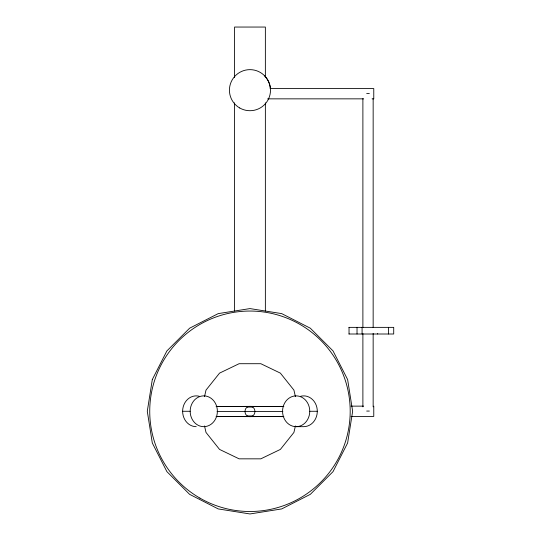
<?xml version="1.0" encoding="UTF-8"?>
<svg xmlns="http://www.w3.org/2000/svg" width="541" height="541" viewBox="0 0 541 541"><rect width="100%" height="100%" fill="white"/><g stroke="black" fill="none" stroke-linecap="round" stroke-linejoin="round"><path stroke-width="0.81" d="M204.518 396.614L206.006 390.102L219.545 373.128L239.108 363.708L260.823 363.708L280.38 373.128L293.919 390.102L295.406 396.614M295.406 425.929L293.919 432.442L280.38 449.415L260.823 458.836L239.108 458.836L219.545 449.415L206.006 432.442L204.518 425.929M283.714 406.534L249.962 406.365C243.369 406.122 243.369 416.888 249.962 416.638L283.714 416.469M283.734 416.462L251.295 416.462A5.133 5.133 0 0 1 248.637 416.462L216.19 416.462L249.962 416.638C256.562 416.888 256.562 406.122 249.962 406.365L216.217 406.534L248.637 406.541A5.133 5.133 0 0 1 251.295 406.541L283.734 406.541M249.523 406.575L283.734 406.379M252.532 407.055L247.399 407.055M247.399 415.948L252.532 415.948M250.402 416.435L216.19 416.631M270.175 88.582L373.77 88.582L373.77 98.847L372.086 98.847M366.69 93.573L369.347 93.573M267.653 98.847L363.66 98.847M348.965 327.366L393.713 327.366L393.713 334.007L348.965 334.007M351.028 406.135L363.66 406.135M366.69 411.065L369.347 411.065M196.227 426.673A15.405 13.599 90 0 1 182.628 411.275L190.175 411.275A15.405 13.599 90 0 0 203.774 426.673A15.405 13.599 90 0 0 217.374 411.275A15.405 13.599 -90 0 0 203.774 395.87A15.405 13.599 -90 0 0 190.175 411.275M300.87 396.208A15.405 13.599 90 0 1 317.222 409.659A15.405 13.599 90 0 1 303.697 426.673L296.157 426.673A15.405 13.599 90 0 1 282.558 411.275A15.405 13.599 -90 0 1 296.157 395.87A15.405 13.599 -90 0 1 309.756 411.275L317.296 411.275M217.056 411.505L282.875 411.505M351.028 416.408L373.77 416.408L373.77 406.135M216.19 406.379L250.402 406.575M283.734 416.631L249.523 416.435M264.488 75.659C267.741 79.25 270.121 83.747 270.297 88.663M388.58 327.366L388.58 334.007M377.679 333.56L377.679 334.007M373.155 98.638L373.155 327.467M373.155 333.378L373.155 406.839M362.889 98.638L362.889 327.467M362.889 333.378L362.889 406.839M362.085 327.366L362.085 334.007M357.026 327.366L357.026 334.007M349.033 327.366L349.033 334.007M265.367 77.505L265.367 27.05L234.564 27.05L234.564 77.505M265.367 102.844L265.367 311.034M234.564 102.844L234.564 311.034M309.756 411.275A15.405 13.599 90 0 1 296.157 426.673M182.628 411.275A15.405 13.599 -90 0 1 199.061 396.208M152.312 379.545L147.287 411.275L152.312 443.005L166.899 471.624L189.614 494.339L218.233 508.925L249.962 513.95L281.692 508.925L310.318 494.339L333.033 471.624L347.62 443.005L352.644 411.275L347.62 379.545L333.033 350.92L310.318 328.204L281.692 313.618L249.962 308.593L218.233 313.618L189.614 328.204L166.899 350.92L152.312 379.545M239.697 107.963A20.538 20.538 0 0 0 270.5 90.178A20.538 20.538 0 0 0 239.697 72.393A20.538 20.538 0 0 0 239.697 107.963M199.852 498.072A100.227 100.227 0 0 0 350.189 411.275A100.227 100.227 0 0 0 199.852 324.472A100.227 100.227 0 0 0 199.852 498.072"/></g></svg>
